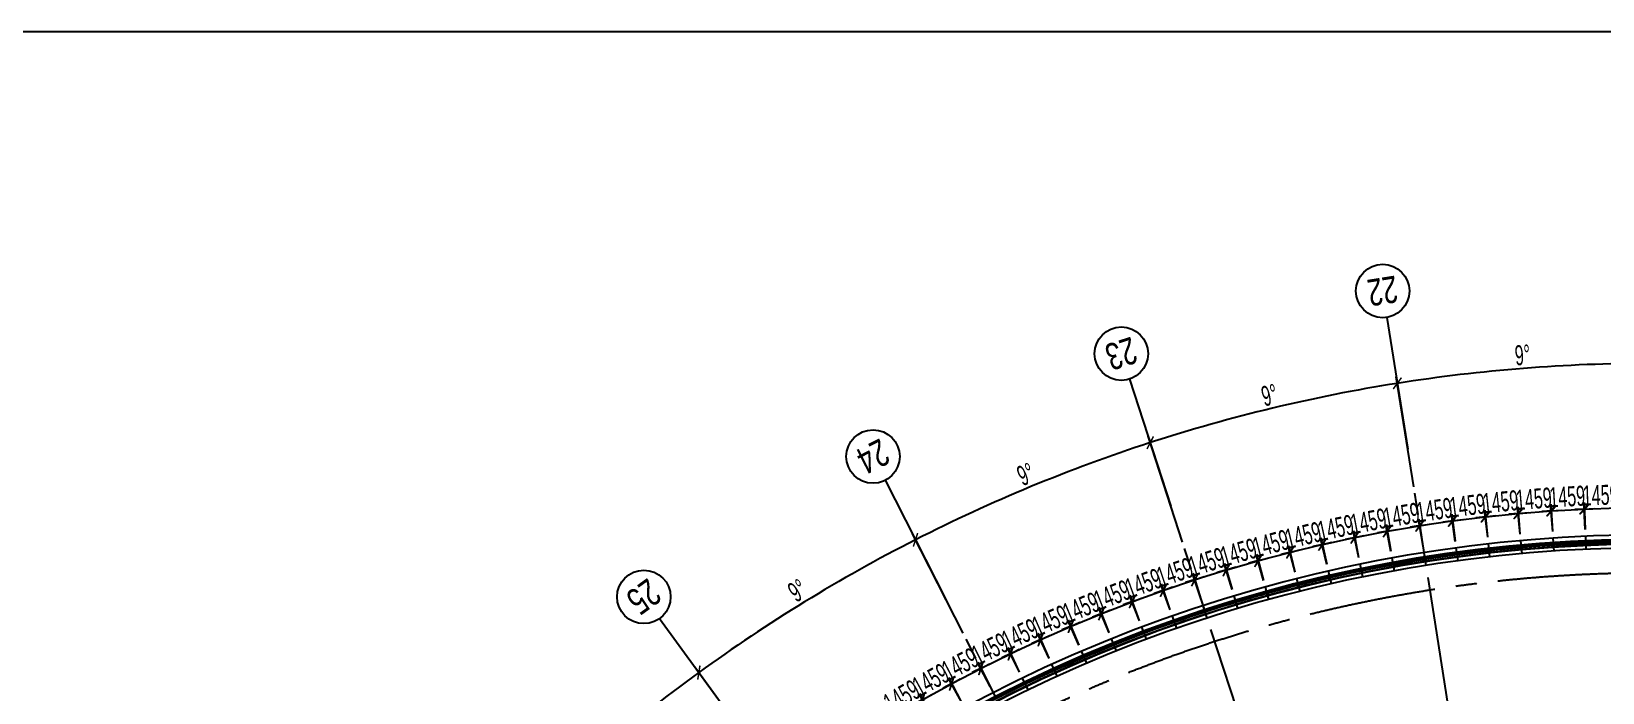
# Model space of a CAD drawing. Extents: x 104132 to 3338343, y -1228862 to 1409848.
# Drawn here: x 1172292 to 1242830, y 154643 to 184338 of the extents above; entities that cross this region are included whole.
import ezdxf
from ezdxf.enums import TextEntityAlignment as Align

# ---------------------------------------------------------------- set-up
doc = ezdxf.new("R2010")
doc.units = 0
doc.linetypes.add('CENTER', pattern=[50.8, 31.75, -6.35, 6.35, -6.35])
doc.linetypes.add('CENTER2', pattern=[28.575, 19.05, -3.175, 3.175, -3.175])
doc.layers.get('0').update_dxf_attribs({"color": 8})
doc.layers.get('Defpoints').update_dxf_attribs({"color": 8})
for name, color, linetype in [('#幕墙线-平面', 8, 'Continuous'), ('#标注', 8, 'Continuous'), ('#轴线', 8, 'CENTER2'), ('A-FLOR-UNDR', 8, 'Continuous'), ('C-SHET-SHBD', 8, 'Continuous'), ('dim', 8, 'Continuous'), ('DOTE', 8, 'CENTER')]:
    doc.layers.add(name, color=color, linetype=linetype)
doc.styles.add('JHZX', font='jrs.shx', dxfattribs={"width": 0.6, "bigfont": 'jhz.shx'})
doc.styles.add('XD2008', font='xd-hzs.shx', dxfattribs={"width": 0.7, "bigfont": 'xd-hztxt.shx'})
doc.dimstyles.new('JZBZ-300', dxfattribs={"dimscale": 300, "dimtxt": 3, "dimasz": 1.5, "dimexe": 1, "dimexo": 1, "dimgap": 0.5, "dimtad": 1, "dimdec": 0, "dimdsep": 46, "dimtxsty": 'JHZX', "dimblk1": 'ARCHTICK', "dimblk2": 'ARCHTICK', "dimsah": 1, "dimcen": 0, "dimclrd": 1, "dimclre": 1, "dimclrt": 2, "dimadec": 3, "dimazin": 2, "dimtfac": 1, "dimtdec": 0, "dimtix": 1, "dimtmove": 0, "dimatfit": 3, "dimfxl": 1, "dimtolj": 1, "dimlwd": -1, "dimlwe": -1, "dimarcsym": 1})

# ---------------------------------------------------------------- blocks, each defined once
blk = doc.blocks.new('_ARCHTICK')
at = {"color": 0, "linetype": 'ByBlock', "const_width": 0.15}
blk.add_lwpolyline([(-0.5, -0.5), (0.5, 0.5)], dxfattribs=at)
blk = doc.blocks.new('*D25')
at = {"layer": '#标注', "color": 1, "ltscale": 300, "transparency": 16777216}
for p, q in [((571468, -79346), (571468, -74346)), ((560830, -80183), (560048, -75245))]:
    blk.add_line(p, q, dxfattribs=at)
blk.add_arc((571468, -147346), 72700, 90, 99, dxfattribs=at)
at = {"layer": 'Defpoints', "color": 0, "ltscale": 300, "transparency": 16777216}
for p in [(567663, -74746), (571468, -79646), (560877, -80479), (571468, -147346)]:
    blk.add_point(p, dxfattribs=at)
at = {"layer": '#标注', "color": 1, "ltscale": 300, "transparency": 16777216, "xscale": 450, "yscale": 450, "zscale": 450}
blk.add_blockref('_ARCHTICK', (571468, -74646), dxfattribs=at)
at = {"layer": '#标注', "color": 1, "ltscale": 300, "transparency": 16777216, "xscale": 450, "yscale": 450, "zscale": 450, "rotation": 189}
blk.add_blockref('_ARCHTICK', (560095, -75541), dxfattribs=at)
at = {"layer": '#标注', "color": 2, "ltscale": 300, "transparency": 16777216, "insert": (565717, -74272), "char_height": 900, "attachment_point": 5, "rotation": 4.5, "style": 'JHZX'}
blk.add_mtext('\\A1;9°', dxfattribs=at)
blk = doc.blocks.new('*D26')
at = {"layer": '#标注', "color": 1, "ltscale": 300, "transparency": 16777216}
for p, q in [((560830, -80183), (560048, -75245)), ((550455, -82674), (548910, -77919))]:
    blk.add_line(p, q, dxfattribs=at)
blk.add_arc((571468, -147346), 72700, 99, 108, dxfattribs=at)
at = {"layer": 'Defpoints', "color": 0, "ltscale": 300, "transparency": 16777216}
for p in [(556353, -76235), (560877, -80479), (550547, -82959), (571468, -147346)]:
    blk.add_point(p, dxfattribs=at)
at = {"layer": '#标注', "color": 1, "ltscale": 300, "transparency": 16777216, "xscale": 450, "yscale": 450, "zscale": 450}
for p, rotation in [((560095, -75541), 8.999999999999936), ((549002, -78204), 198.0000000000012)]:
    blk.add_blockref('_ARCHTICK', p, dxfattribs=dict(at, rotation=rotation))
at = {"layer": '#标注', "color": 2, "ltscale": 300, "transparency": 16777216, "insert": (554356, -76071), "char_height": 900, "attachment_point": 5, "rotation": 13.5, "style": 'JHZX'}
blk.add_mtext('\\A1;9°', dxfattribs=at)
blk = doc.blocks.new('*D27')
at = {"layer": '#标注', "color": 1, "ltscale": 300, "transparency": 16777216}
for p, q in [((550455, -82674), (548910, -77919)), ((540597, -86757), (538327, -82302))]:
    blk.add_line(p, q, dxfattribs=at)
blk.add_arc((571468, -147346), 72700, 108, 117, dxfattribs=at)
at = {"layer": 'Defpoints', "color": 0, "ltscale": 300, "transparency": 16777216}
for p in [(545415, -79475), (550547, -82959), (540733, -87025), (571468, -147346)]:
    blk.add_point(p, dxfattribs=at)
at = {"layer": '#标注', "color": 1, "ltscale": 300, "transparency": 16777216, "xscale": 450, "yscale": 450, "zscale": 450}
for p, rotation in [((549002, -78204), 18.0000000000014), ((538463, -82570), 207.0000000000022)]:
    blk.add_blockref('_ARCHTICK', p, dxfattribs=dict(at, rotation=rotation))
at = {"layer": '#标注', "color": 2, "ltscale": 300, "transparency": 16777216, "insert": (543417, -79626), "char_height": 900, "attachment_point": 5, "rotation": 22.5, "style": 'JHZX'}
blk.add_mtext('\\A1;9°', dxfattribs=at)
blk = doc.blocks.new('*D28')
at = {"layer": '#标注', "color": 1, "ltscale": 300, "transparency": 16777216}
for p, q in [((540597, -86757), (538327, -82302)), ((531498, -92333), (528560, -88288))]:
    blk.add_line(p, q, dxfattribs=at)
blk.add_arc((571468, -147346), 72700, 117, 126, dxfattribs=at)
at = {"layer": 'Defpoints', "color": 0, "ltscale": 300, "transparency": 16777216}
for p in [(535118, -84386), (540733, -87025), (531675, -92575), (571468, -147346)]:
    blk.add_point(p, dxfattribs=at)
at = {"layer": '#标注', "color": 1, "ltscale": 300, "transparency": 16777216, "xscale": 450, "yscale": 450, "zscale": 450}
for p, rotation in [((538463, -82570), 27.00000000000201), ((528736, -88530), 215.9999999999994)]:
    blk.add_blockref('_ARCHTICK', p, dxfattribs=dict(at, rotation=rotation))
at = {"layer": '#标注', "color": 2, "ltscale": 300, "transparency": 16777216, "insert": (533169, -84847), "char_height": 900, "attachment_point": 5, "rotation": 31.5, "style": 'JHZX'}
blk.add_mtext('\\A1;9°', dxfattribs=at)
blk = doc.blocks.new('*D29')
at = {"layer": '#标注', "color": 1, "ltscale": 300, "transparency": 16777216}
for p, q in [((531498, -92333), (528560, -88288)), ((523385, -99263), (519849, -95727))]:
    blk.add_line(p, q, dxfattribs=at)
blk.add_arc((571468, -147346), 72700, 126, 135, dxfattribs=at)
at = {"layer": 'Defpoints', "color": 0, "ltscale": 300, "transparency": 16777216}
for p in [(525716, -90847), (531675, -92575), (523597, -99475), (571468, -147346)]:
    blk.add_point(p, dxfattribs=at)
at = {"layer": '#标注', "color": 1, "ltscale": 300, "transparency": 16777216, "xscale": 450, "yscale": 450, "zscale": 450}
for p, rotation in [((528736, -88530), 35.99999999999944), ((520061, -95939), 224.9999999999997)]:
    blk.add_blockref('_ARCHTICK', p, dxfattribs=dict(at, rotation=rotation))
at = {"layer": '#标注', "color": 2, "ltscale": 300, "transparency": 16777216, "insert": (523863, -91608), "char_height": 900, "attachment_point": 5, "rotation": 40.5, "style": 'JHZX'}
blk.add_mtext('\\A1;9°', dxfattribs=at)
blk = doc.blocks.new('*U1046')
blk.add_line((0, -20), (0, 0))
blk.add_circle((0, -24), 4)
at = {"style": 'JHZX', "width": 0.75}
blk.add_attdef('AXES', text='', height=4, dxfattribs=at).set_placement((0, -24), align=Align.MIDDLE_CENTER)
blk = doc.blocks.new('QWEAFSD')
at = {"layer": '#幕墙线-平面', "ltscale": 300}
for points in [[(165609, 551193), (165543, 551775)], [(167047, 551339), (166995, 551922)], [(168488, 551452), (168449, 552036)], [(169931, 551533), (169905, 552118)], [(161319, 550563), (161215, 551139)], [(162744, 550805), (162653, 551383)], [(164174, 551015), (164096, 551595)], [(157082, 549646), (156939, 550213)], [(158487, 549983), (158357, 550554)], [(159900, 550289), (159783, 550862)], [(155684, 549277), (155529, 549841)], [(152916, 548446), (152735, 549002)], [(154295, 548877), (154127, 549437)], [(151546, 547983), (151353, 548536)], [(148840, 546968), (148622, 547511)], [(150187, 547491), (149982, 548038)], [(147504, 546415), (147274, 546953)], [(146182, 545832), (145940, 546364)], [(144872, 545219), (144619, 545746)]]:
    blk.add_lwpolyline(points, dxfattribs=at)
at = {"layer": 'A-FLOR-UNDR', "ltscale": 5}
for radius, end in [(65000, 202.58664), (64800, 202.00419), (64750, 201.83199), (64600, 201.19687), (64580, 201.09026), (64415, 200.57143)]:
    blk.add_arc((172821, 487183), radius, 322.26362, end, dxfattribs=at)
blk = doc.blocks.new('*D124')
at = {"layer": '#标注', "color": 1, "ltscale": 300, "transparency": 16777216}
for p, q in [((353207, -243267), (354468, -242533)), ((354933, -243333), (354317, -242274)), ((354468, -242533), (354857, -242307)), ((353207, -243267), (352819, -243494)), ((353673, -244067), (353056, -243008))]:
    blk.add_line(p, q, dxfattribs=at)
at = {"layer": 'Defpoints', "color": 0, "ltscale": 300, "transparency": 16777216}
for p in [(354468, -242533), (355084, -243592), (353824, -244326)]:
    blk.add_point(p, dxfattribs=at)
at = {"layer": '#标注', "color": 1, "ltscale": 300, "transparency": 16777216, "xscale": 450, "yscale": 450, "zscale": 450}
for p, rotation in [((354468, -242533), 210.2142857142846), ((353207, -243267), 30.21428571428465)]:
    blk.add_blockref('_ARCHTICK', p, dxfattribs=dict(at, rotation=rotation))
at = {"layer": '#标注', "color": 2, "ltscale": 300, "transparency": 16777216, "insert": (353536, -242382), "char_height": 900, "attachment_point": 5, "rotation": 30.21429, "style": 'JHZX'}
blk.add_mtext('\\A1;1459', dxfattribs=at)
blk = doc.blocks.new('*D125')
at = {"layer": '#标注', "color": 1, "ltscale": 300, "transparency": 16777216}
for p, q in [((354492, -242520), (355768, -241814)), ((356216, -242624), (355623, -241551)), ((355768, -241814), (356162, -241596)), ((354492, -242520), (354098, -242737)), ((354939, -243329), (354347, -242257))]:
    blk.add_line(p, q, dxfattribs=at)
at = {"layer": 'Defpoints', "color": 0, "ltscale": 300, "transparency": 16777216}
for p in [(355768, -241814), (356361, -242886), (355084, -243592)]:
    blk.add_point(p, dxfattribs=at)
at = {"layer": '#标注', "color": 1, "ltscale": 300, "transparency": 16777216, "xscale": 450, "yscale": 450, "zscale": 450}
for p, rotation in [((355768, -241814), 208.9285714285692), ((354492, -242520), 28.92857142856925)]:
    blk.add_blockref('_ARCHTICK', p, dxfattribs=dict(at, rotation=rotation))
at = {"layer": '#标注', "color": 2, "ltscale": 300, "transparency": 16777216, "insert": (354840, -241642), "char_height": 900, "attachment_point": 5, "rotation": 28.92857, "style": 'JHZX'}
blk.add_mtext('\\A1;1459', dxfattribs=at)
blk = doc.blocks.new('*D126')
at = {"layer": '#标注', "color": 1, "ltscale": 300, "transparency": 16777216}
for p, q in [((355793, -241801), (357085, -241124)), ((357514, -241944), (356945, -240859)), ((357085, -241124), (357483, -240916)), ((355793, -241801), (355394, -242010)), ((356222, -242621), (355653, -241535))]:
    blk.add_line(p, q, dxfattribs=at)
at = {"layer": 'Defpoints', "color": 0, "ltscale": 300, "transparency": 16777216}
for p in [(357085, -241124), (357653, -242210), (356361, -242886)]:
    blk.add_point(p, dxfattribs=at)
at = {"layer": '#标注', "color": 1, "ltscale": 300, "transparency": 16777216, "xscale": 450, "yscale": 450, "zscale": 450}
for p, rotation in [((357085, -241124), 207.6428571428563), ((355793, -241801), 27.64285714285633)]:
    blk.add_blockref('_ARCHTICK', p, dxfattribs=dict(at, rotation=rotation))
at = {"layer": '#标注', "color": 2, "ltscale": 300, "transparency": 16777216, "insert": (356160, -240931), "char_height": 900, "attachment_point": 5, "rotation": 27.64286, "style": 'JHZX'}
blk.add_mtext('\\A1;1459', dxfattribs=at)
blk = doc.blocks.new('*D127')
at = {"layer": '#标注', "color": 1, "ltscale": 300, "transparency": 16777216}
for p, q in [((357109, -241112), (358416, -240464)), ((358827, -241293), (358283, -240195)), ((358416, -240464), (358819, -240265)), ((357109, -241112), (356706, -241312)), ((357520, -241941), (356976, -240843))]:
    blk.add_line(p, q, dxfattribs=at)
at = {"layer": 'Defpoints', "color": 0, "ltscale": 300, "transparency": 16777216}
for p in [(358416, -240464), (358960, -241562), (357653, -242210)]:
    blk.add_point(p, dxfattribs=at)
at = {"layer": '#标注', "color": 1, "ltscale": 300, "transparency": 16777216, "xscale": 450, "yscale": 450, "zscale": 450}
for p, rotation in [((358416, -240464), 206.3571428571408), ((357109, -241112), 26.35714285714077)]:
    blk.add_blockref('_ARCHTICK', p, dxfattribs=dict(at, rotation=rotation))
at = {"layer": '#标注', "color": 2, "ltscale": 300, "transparency": 16777216, "insert": (357496, -240250), "char_height": 900, "attachment_point": 5, "rotation": 26.35714, "style": 'JHZX'}
blk.add_mtext('\\A1;1459', dxfattribs=at)
blk = doc.blocks.new('*D128')
at = {"layer": '#标注', "color": 1, "ltscale": 300, "transparency": 16777216}
for p, q in [((360154, -240672), (359635, -239563)), ((359762, -239834), (360170, -239644)), ((358441, -240452), (358033, -240643)), ((358833, -241290), (358314, -240181)), ((358441, -240452), (359762, -239834))]:
    blk.add_line(p, q, dxfattribs=at)
at = {"layer": 'Defpoints', "color": 0, "ltscale": 300, "transparency": 16777216}
for p in [(359762, -239834), (360281, -240944), (358960, -241562)]:
    blk.add_point(p, dxfattribs=at)
at = {"layer": '#标注', "color": 1, "ltscale": 300, "transparency": 16777216, "xscale": 450, "yscale": 450, "zscale": 450}
for p, rotation in [((359762, -239834), 205.0714285714281), ((358441, -240452), 25.07142857142808)]:
    blk.add_blockref('_ARCHTICK', p, dxfattribs=dict(at, rotation=rotation))
at = {"layer": '#标注', "color": 2, "ltscale": 300, "transparency": 16777216, "insert": (358847, -239600), "char_height": 900, "attachment_point": 5, "rotation": 25.07143, "style": 'JHZX'}
blk.add_mtext('\\A1;1459', dxfattribs=at)
blk = doc.blocks.new('*D129')
at = {"layer": '#标注', "color": 1, "ltscale": 300, "transparency": 16777216}
for p, q in [((361495, -240081), (361001, -238960)), ((361122, -239235), (361533, -239053)), ((359787, -239823), (359375, -240004)), ((360160, -240670), (359666, -239548)), ((359787, -239823), (361122, -239235))]:
    blk.add_line(p, q, dxfattribs=at)
at = {"layer": 'Defpoints', "color": 0, "ltscale": 300, "transparency": 16777216}
for p in [(361122, -239235), (361616, -240356), (360281, -240944)]:
    blk.add_point(p, dxfattribs=at)
at = {"layer": '#标注', "color": 1, "ltscale": 300, "transparency": 16777216, "xscale": 450, "yscale": 450, "zscale": 450}
for p, rotation in [((361122, -239235), 203.7857142857125), ((359787, -239823), 23.78571428571253)]:
    blk.add_blockref('_ARCHTICK', p, dxfattribs=dict(at, rotation=rotation))
at = {"layer": '#标注', "color": 2, "ltscale": 300, "transparency": 16777216, "insert": (360212, -238980), "char_height": 900, "attachment_point": 5, "rotation": 23.78571, "style": 'JHZX'}
blk.add_mtext('\\A1;1459', dxfattribs=at)
blk = doc.blocks.new('*D130')
at = {"layer": '#标注', "color": 1, "ltscale": 300, "transparency": 16777216}
for p, q in [((362849, -239521), (362380, -238389)), ((361501, -240079), (361032, -238947)), ((361147, -239224), (362495, -238666)), ((362495, -238666), (362910, -238493)), ((361147, -239224), (360731, -239396))]:
    blk.add_line(p, q, dxfattribs=at)
at = {"layer": 'Defpoints', "color": 0, "ltscale": 300, "transparency": 16777216}
for p in [(362495, -238666), (362963, -239798), (361616, -240356)]:
    blk.add_point(p, dxfattribs=at)
at = {"layer": '#标注', "color": 1, "ltscale": 300, "transparency": 16777216, "xscale": 450, "yscale": 450, "zscale": 450}
for p, rotation in [((362495, -238666), 202.5000000000027), ((361147, -239224), 22.5000000000028)]:
    blk.add_blockref('_ARCHTICK', p, dxfattribs=dict(at, rotation=rotation))
at = {"layer": '#标注', "color": 2, "ltscale": 300, "transparency": 16777216, "insert": (361591, -238390), "char_height": 900, "attachment_point": 5, "rotation": 22.5, "style": 'JHZX'}
blk.add_mtext('\\A1;1459', dxfattribs=at)
blk = doc.blocks.new('*D131')
at = {"layer": '#标注', "color": 1, "ltscale": 300, "transparency": 16777216}
for p, q in [((362855, -239518), (362411, -238376)), ((362520, -238655), (363880, -238128)), ((364215, -238990), (363771, -237848)), ((363880, -238128), (364299, -237965)), ((362520, -238655), (362101, -238818))]:
    blk.add_line(p, q, dxfattribs=at)
at = {"layer": 'Defpoints', "color": 0, "ltscale": 300, "transparency": 16777216}
for p in [(363880, -238128), (362963, -239798), (364323, -239270)]:
    blk.add_point(p, dxfattribs=at)
at = {"layer": '#标注', "color": 1, "ltscale": 300, "transparency": 16777216, "xscale": 450, "yscale": 450, "zscale": 450}
for p, rotation in [((362520, -238655), 21.2142857142882), ((363880, -238128), 201.2142857142882)]:
    blk.add_blockref('_ARCHTICK', p, dxfattribs=dict(at, rotation=rotation))
at = {"layer": '#标注', "color": 2, "ltscale": 300, "transparency": 16777216, "insert": (362983, -237832), "char_height": 900, "attachment_point": 5, "rotation": 21.21429, "style": 'JHZX'}
blk.add_mtext('\\A1;1459', dxfattribs=at)
blk = doc.blocks.new('*D132')
at = {"layer": '#标注', "color": 1, "ltscale": 300, "transparency": 16777216}
for p, q in [((363905, -238118), (365277, -237621)), ((365592, -238491), (365174, -237339)), ((365277, -237621), (365700, -237467)), ((363905, -238118), (363482, -238271)), ((364221, -238988), (363803, -237836))]:
    blk.add_line(p, q, dxfattribs=at)
at = {"layer": 'Defpoints', "color": 0, "ltscale": 300, "transparency": 16777216}
for p in [(365277, -237621), (365694, -238773), (364323, -239270)]:
    blk.add_point(p, dxfattribs=at)
at = {"layer": '#标注', "color": 1, "ltscale": 300, "transparency": 16777216, "xscale": 450, "yscale": 450, "zscale": 450}
for p, rotation in [((365277, -237621), 199.9285714285738), ((363905, -238118), 19.92857142857384)]:
    blk.add_blockref('_ARCHTICK', p, dxfattribs=dict(at, rotation=rotation))
at = {"layer": '#标注', "color": 2, "ltscale": 300, "transparency": 16777216, "insert": (364387, -237305), "char_height": 900, "attachment_point": 5, "rotation": 19.92857, "style": 'JHZX'}
blk.add_mtext('\\A1;1459', dxfattribs=at)
blk = doc.blocks.new('*D133')
at = {"layer": '#标注', "color": 1, "ltscale": 300, "transparency": 16777216}
for p, q in [((366980, -238022), (366589, -236861)), ((366685, -237146), (367111, -237002)), ((365303, -237612), (364876, -237756)), ((365598, -238488), (365207, -237328)), ((365303, -237612), (366685, -237146))]:
    blk.add_line(p, q, dxfattribs=at)
at = {"layer": 'Defpoints', "color": 0, "ltscale": 300, "transparency": 16777216}
for p in [(366685, -237146), (367076, -238306), (365694, -238773)]:
    blk.add_point(p, dxfattribs=at)
at = {"layer": '#标注', "color": 1, "ltscale": 300, "transparency": 16777216, "xscale": 450, "yscale": 450, "zscale": 450}
for p, rotation in [((366685, -237146), 198.6428571428582), ((365303, -237612), 18.64285714285828)]:
    blk.add_blockref('_ARCHTICK', p, dxfattribs=dict(at, rotation=rotation))
at = {"layer": '#标注', "color": 2, "ltscale": 300, "transparency": 16777216, "insert": (365802, -236810), "char_height": 900, "attachment_point": 5, "rotation": 18.64286, "style": 'JHZX'}
blk.add_mtext('\\A1;1459', dxfattribs=at)
blk = doc.blocks.new('*D134')
at = {"layer": '#标注', "color": 1, "ltscale": 300, "transparency": 16777216}
for p, q in [((366987, -238020), (366621, -236851)), ((366711, -237137), (368103, -236702)), ((368379, -237585), (368013, -236416)), ((368103, -236702), (368533, -236568)), ((366711, -237137), (366281, -237271))]:
    blk.add_line(p, q, dxfattribs=at)
at = {"layer": 'Defpoints', "color": 0, "ltscale": 300, "transparency": 16777216}
for p in [(368103, -236702), (367076, -238306), (368469, -237871)]:
    blk.add_point(p, dxfattribs=at)
at = {"layer": '#标注', "color": 1, "ltscale": 300, "transparency": 16777216, "xscale": 450, "yscale": 450, "zscale": 450}
for p, rotation in [((366711, -237137), 17.35714285714543), ((368103, -236702), 197.3571428571454)]:
    blk.add_blockref('_ARCHTICK', p, dxfattribs=dict(at, rotation=rotation))
at = {"layer": '#标注', "color": 2, "ltscale": 300, "transparency": 16777216, "insert": (367228, -236347), "char_height": 900, "attachment_point": 5, "rotation": 17.35714, "style": 'JHZX'}
blk.add_mtext('\\A1;1459', dxfattribs=at)
blk = doc.blocks.new('*D135')
at = {"layer": '#标注', "color": 1, "ltscale": 300, "transparency": 16777216}
for p, q in [((368129, -236694), (369531, -236290)), ((369787, -237179), (369448, -236002)), ((369531, -236290), (369963, -236166)), ((368129, -236694), (367697, -236819)), ((368385, -237583), (368046, -236406))]:
    blk.add_line(p, q, dxfattribs=at)
at = {"layer": 'Defpoints', "color": 0, "ltscale": 300, "transparency": 16777216}
for p in [(369531, -236290), (369870, -237468), (368469, -237871)]:
    blk.add_point(p, dxfattribs=at)
at = {"layer": '#标注', "color": 1, "ltscale": 300, "transparency": 16777216, "xscale": 450, "yscale": 450, "zscale": 450}
for p, rotation in [((369531, -236290), 196.0714285714324), ((368129, -236694), 16.07142857143235)]:
    blk.add_blockref('_ARCHTICK', p, dxfattribs=dict(at, rotation=rotation))
at = {"layer": '#标注', "color": 2, "ltscale": 300, "transparency": 16777216, "insert": (368664, -235916), "char_height": 900, "attachment_point": 5, "rotation": 16.07143, "style": 'JHZX'}
blk.add_mtext('\\A1;1459', dxfattribs=at)
blk = doc.blocks.new('*D136')
at = {"layer": '#标注', "color": 1, "ltscale": 300, "transparency": 16777216}
for p, q in [((369557, -236283), (369122, -236398)), ((369794, -237178), (369481, -235993)), ((369557, -236283), (370968, -235911)), ((371204, -236805), (370891, -235621)), ((370968, -235911), (371403, -235796))]:
    blk.add_line(p, q, dxfattribs=at)
at = {"layer": 'Defpoints', "color": 0, "ltscale": 300, "transparency": 16777216}
for p in [(370968, -235911), (369870, -237468), (371280, -237095)]:
    blk.add_point(p, dxfattribs=at)
at = {"layer": '#标注', "color": 1, "ltscale": 300, "transparency": 16777216, "xscale": 450, "yscale": 450, "zscale": 450}
for p, rotation in [((370968, -235911), 194.7857142857162), ((369557, -236283), 14.78571428571623)]:
    blk.add_blockref('_ARCHTICK', p, dxfattribs=dict(at, rotation=rotation))
at = {"layer": '#标注', "color": 2, "ltscale": 300, "transparency": 16777216, "insert": (370109, -235517), "char_height": 900, "attachment_point": 5, "rotation": 14.78571, "style": 'JHZX'}
blk.add_mtext('\\A1;1459', dxfattribs=at)
blk = doc.blocks.new('*D137')
at = {"layer": '#标注', "color": 1, "ltscale": 300, "transparency": 16777216}
for p, q in [((370994, -235904), (372413, -235563)), ((372629, -236463), (372343, -235272)), ((372413, -235563), (372850, -235458)), ((370994, -235904), (370557, -236009)), ((371210, -236804), (370924, -235612))]:
    blk.add_line(p, q, dxfattribs=at)
at = {"layer": 'Defpoints', "color": 0, "ltscale": 300, "transparency": 16777216}
for p in [(372413, -235563), (372699, -236755), (371280, -237095)]:
    blk.add_point(p, dxfattribs=at)
at = {"layer": '#标注', "color": 1, "ltscale": 300, "transparency": 16777216, "xscale": 450, "yscale": 450, "zscale": 450}
for p, rotation in [((370994, -235904), 13.50000000000363), ((372413, -235563), 193.5000000000036)]:
    blk.add_blockref('_ARCHTICK', p, dxfattribs=dict(at, rotation=rotation))
at = {"layer": '#标注', "color": 2, "ltscale": 300, "transparency": 16777216, "insert": (371563, -235150), "char_height": 900, "attachment_point": 5, "rotation": 13.5, "style": 'JHZX'}
blk.add_mtext('\\A1;1459', dxfattribs=at)
blk = doc.blocks.new('*D138')
at = {"layer": '#标注', "color": 1, "ltscale": 300, "transparency": 16777216}
for p, q in [((372439, -235557), (372000, -235653)), ((372635, -236462), (372376, -235264)), ((372439, -235557), (373865, -235249)), ((374061, -236153), (373801, -234956)), ((373865, -235249), (374305, -235154))]:
    blk.add_line(p, q, dxfattribs=at)
at = {"layer": 'Defpoints', "color": 0, "ltscale": 300, "transparency": 16777216}
for p in [(373865, -235249), (372699, -236755), (374124, -236446)]:
    blk.add_point(p, dxfattribs=at)
at = {"layer": '#标注', "color": 1, "ltscale": 300, "transparency": 16777216, "xscale": 450, "yscale": 450, "zscale": 450}
for p, rotation in [((372439, -235557), 12.21428571429111), ((373865, -235249), 192.2142857142911)]:
    blk.add_blockref('_ARCHTICK', p, dxfattribs=dict(at, rotation=rotation))
at = {"layer": '#标注', "color": 2, "ltscale": 300, "transparency": 16777216, "insert": (373025, -234817), "char_height": 900, "attachment_point": 5, "rotation": 12.21429, "style": 'JHZX'}
blk.add_mtext('\\A1;1459', dxfattribs=at)
blk = doc.blocks.new('*D139')
at = {"layer": '#标注', "color": 1, "ltscale": 300, "transparency": 16777216}
for p, q in [((375499, -235875), (375267, -234672)), ((375324, -234967), (375766, -234881)), ((373892, -235243), (373450, -235329)), ((374067, -236152), (373835, -234949)), ((373892, -235243), (375324, -234967))]:
    blk.add_line(p, q, dxfattribs=at)
at = {"layer": 'Defpoints', "color": 0, "ltscale": 300, "transparency": 16777216}
for p in [(375324, -234967), (375556, -236170), (374124, -236446)]:
    blk.add_point(p, dxfattribs=at)
at = {"layer": '#标注', "color": 1, "ltscale": 300, "transparency": 16777216, "xscale": 450, "yscale": 450, "zscale": 450}
for p, rotation in [((375324, -234967), 190.9285714285751), ((373892, -235243), 10.92857142857507)]:
    blk.add_blockref('_ARCHTICK', p, dxfattribs=dict(at, rotation=rotation))
at = {"layer": '#标注', "color": 2, "ltscale": 300, "transparency": 16777216, "insert": (374494, -234516), "char_height": 900, "attachment_point": 5, "rotation": 10.92857, "style": 'JHZX'}
blk.add_mtext('\\A1;1459', dxfattribs=at)
blk = doc.blocks.new('*D140')
at = {"layer": '#标注', "color": 1, "ltscale": 300, "transparency": 16777216}
for p, q in [((375506, -235874), (375301, -234666)), ((375351, -234962), (376789, -234717)), ((376944, -235630), (376739, -234422)), ((376789, -234717), (377233, -234642)), ((375351, -234962), (374907, -235037))]:
    blk.add_line(p, q, dxfattribs=at)
at = {"layer": 'Defpoints', "color": 0, "ltscale": 300, "transparency": 16777216}
for p in [(376789, -234717), (375556, -236170), (376994, -235925)]:
    blk.add_point(p, dxfattribs=at)
at = {"layer": '#标注', "color": 1, "ltscale": 300, "transparency": 16777216, "xscale": 450, "yscale": 450, "zscale": 450}
for p, rotation in [((375351, -234962), 9.642857142862704), ((376789, -234717), 189.6428571428627)]:
    blk.add_blockref('_ARCHTICK', p, dxfattribs=dict(at, rotation=rotation))
at = {"layer": '#标注', "color": 2, "ltscale": 300, "transparency": 16777216, "insert": (375970, -234248), "char_height": 900, "attachment_point": 5, "rotation": 9.64286, "style": 'JHZX'}
blk.add_mtext('\\A1;1459', dxfattribs=at)
blk = doc.blocks.new('*D141')
at = {"layer": '#标注', "color": 1, "ltscale": 300, "transparency": 16777216}
for p, q in [((376816, -234713), (376371, -234779)), ((376951, -235629), (376773, -234416)), ((376816, -234713), (378259, -234501)), ((378394, -235417), (378216, -234204)), ((378259, -234501), (378704, -234436))]:
    blk.add_line(p, q, dxfattribs=at)
at = {"layer": 'Defpoints', "color": 0, "ltscale": 300, "transparency": 16777216}
for p in [(378259, -234501), (376994, -235925), (378437, -235713)]:
    blk.add_point(p, dxfattribs=at)
at = {"layer": '#标注', "color": 1, "ltscale": 300, "transparency": 16777216, "xscale": 450, "yscale": 450, "zscale": 450}
for p, rotation in [((376816, -234713), 8.357142857149382), ((378259, -234501), 188.3571428571494)]:
    blk.add_blockref('_ARCHTICK', p, dxfattribs=dict(at, rotation=rotation))
at = {"layer": '#标注', "color": 2, "ltscale": 300, "transparency": 16777216, "insert": (377450, -234014), "char_height": 900, "attachment_point": 5, "rotation": 8.35714, "style": 'JHZX'}
blk.add_mtext('\\A1;1459', dxfattribs=at)
blk = doc.blocks.new('*D142')
at = {"layer": '#标注', "color": 1, "ltscale": 300, "transparency": 16777216}
for p, q in [((379848, -235236), (379697, -234020)), ((378286, -234497), (377840, -234553)), ((378400, -235416), (378250, -234200)), ((378286, -234497), (379734, -234318)), ((379734, -234318), (380181, -234263))]:
    blk.add_line(p, q, dxfattribs=at)
at = {"layer": 'Defpoints', "color": 0, "ltscale": 300, "transparency": 16777216}
for p in [(379734, -234318), (379885, -235534), (378437, -235713)]:
    blk.add_point(p, dxfattribs=at)
at = {"layer": '#标注', "color": 1, "ltscale": 300, "transparency": 16777216, "xscale": 450, "yscale": 450, "zscale": 450}
for p, rotation in [((379734, -234318), 187.071428571433), ((378286, -234497), 7.071428571432943)]:
    blk.add_blockref('_ARCHTICK', p, dxfattribs=dict(at, rotation=rotation))
at = {"layer": '#标注', "color": 2, "ltscale": 300, "transparency": 16777216, "insert": (378936, -233812), "char_height": 900, "attachment_point": 5, "rotation": 7.07143, "style": 'JHZX'}
blk.add_mtext('\\A1;1459', dxfattribs=at)
blk = doc.blocks.new('*D143')
at = {"layer": '#标注', "color": 1, "ltscale": 300, "transparency": 16777216}
for p, q in [((379855, -235235), (379731, -234016)), ((379761, -234315), (381212, -234168)), ((381306, -235088), (381182, -233869)), ((381212, -234168), (381660, -234122)), ((379761, -234315), (379314, -234360))]:
    blk.add_line(p, q, dxfattribs=at)
at = {"layer": 'Defpoints', "color": 0, "ltscale": 300, "transparency": 16777216}
for p in [(381212, -234168), (379885, -235534), (381336, -235387)]:
    blk.add_point(p, dxfattribs=at)
at = {"layer": '#标注', "color": 1, "ltscale": 300, "transparency": 16777216, "xscale": 450, "yscale": 450, "zscale": 450}
for p, rotation in [((379761, -234315), 5.785714285719941), ((381212, -234168), 185.7857142857199)]:
    blk.add_blockref('_ARCHTICK', p, dxfattribs=dict(at, rotation=rotation))
at = {"layer": '#标注', "color": 2, "ltscale": 300, "transparency": 16777216, "insert": (380426, -233644), "char_height": 900, "attachment_point": 5, "rotation": 5.78571, "style": 'JHZX'}
blk.add_mtext('\\A1;1459', dxfattribs=at)
blk = doc.blocks.new('*D144')
at = {"layer": '#标注', "color": 1, "ltscale": 300, "transparency": 16777216}
for p, q in [((381240, -234165), (380791, -234201)), ((381312, -235088), (381216, -233866)), ((381240, -234165), (382694, -234051)), ((382766, -234973), (382670, -233752)), ((382694, -234051), (383142, -234016))]:
    blk.add_line(p, q, dxfattribs=at)
at = {"layer": 'Defpoints', "color": 0, "ltscale": 300, "transparency": 16777216}
for p in [(382694, -234051), (381336, -235387), (382790, -235272)]:
    blk.add_point(p, dxfattribs=at)
at = {"layer": '#标注', "color": 1, "ltscale": 300, "transparency": 16777216, "xscale": 450, "yscale": 450, "zscale": 450}
for p, rotation in [((381240, -234165), 4.500000000006779), ((382694, -234051), 184.5000000000068)]:
    blk.add_blockref('_ARCHTICK', p, dxfattribs=dict(at, rotation=rotation))
at = {"layer": '#标注', "color": 2, "ltscale": 300, "transparency": 16777216, "insert": (381920, -233510), "char_height": 900, "attachment_point": 5, "rotation": 4.5, "style": 'JHZX'}
blk.add_mtext('\\A1;1459', dxfattribs=at)
blk = doc.blocks.new('*D145')
at = {"layer": '#标注', "color": 1, "ltscale": 300, "transparency": 16777216}
for p, q in [((382721, -234049), (382272, -234074)), ((382773, -234973), (382704, -233750)), ((382721, -234049), (384178, -233967)), ((384229, -234891), (384161, -233668)), ((384178, -233967), (384627, -233942))]:
    blk.add_line(p, q, dxfattribs=at)
at = {"layer": 'Defpoints', "color": 0, "ltscale": 300, "transparency": 16777216}
for p in [(384178, -233967), (382790, -235272), (384246, -235191)]:
    blk.add_point(p, dxfattribs=at)
at = {"layer": '#标注', "color": 1, "ltscale": 300, "transparency": 16777216, "xscale": 450, "yscale": 450, "zscale": 450}
for p, rotation in [((382721, -234049), 3.214285714292977), ((384178, -233967), 183.214285714293)]:
    blk.add_blockref('_ARCHTICK', p, dxfattribs=dict(at, rotation=rotation))
at = {"layer": '#标注', "color": 2, "ltscale": 300, "transparency": 16777216, "insert": (383416, -233409), "char_height": 900, "attachment_point": 5, "rotation": 3.21429, "style": 'JHZX'}
blk.add_mtext('\\A1;1459', dxfattribs=at)
blk = doc.blocks.new('*D146')
at = {"layer": '#标注', "color": 1, "ltscale": 300, "transparency": 16777216}
for p, q in [((384205, -233966), (383755, -233981)), ((384236, -234891), (384195, -233666)), ((384205, -233966), (385663, -233917)), ((385694, -234842), (385653, -233617)), ((385663, -233917), (386113, -233902))]:
    blk.add_line(p, q, dxfattribs=at)
at = {"layer": 'Defpoints', "color": 0, "ltscale": 300, "transparency": 16777216}
for p in [(385663, -233917), (384246, -235191), (385704, -235142)]:
    blk.add_point(p, dxfattribs=at)
at = {"layer": '#标注', "color": 1, "ltscale": 300, "transparency": 16777216, "xscale": 450, "yscale": 450, "zscale": 450}
for p, rotation in [((384205, -233966), 1.928571428579815), ((385663, -233917), 181.9285714285798)]:
    blk.add_blockref('_ARCHTICK', p, dxfattribs=dict(at, rotation=rotation))
at = {"layer": '#标注', "color": 2, "ltscale": 300, "transparency": 16777216, "insert": (384914, -233342), "char_height": 900, "attachment_point": 5, "rotation": 1.92857, "style": 'JHZX'}
blk.add_mtext('\\A1;1459', dxfattribs=at)
blk = doc.blocks.new('A3文本框')
at = {"layer": 'Defpoints', "ltscale": 500}
blk.add_lwpolyline([(10, -10), (-420, -10), (-420, 297), (10, 297)], close=True, dxfattribs=at)
at = {"layer": 'C-SHET-SHBD', "style": 'XD2008', "width": 0.7}
for tag, height, p in [('子项名称', 4.5, (-37.49, 35.41)), ('图名', 4.5, (-37.49, 24.27)), ('比例', 3, (-56.3, 8.25)), ('MQJD-01', 3, (-13.24, 2.27))]:
    blk.add_attdef(tag, text='', height=height, dxfattribs=at).set_placement(p, align=Align.CENTER)
blk = doc.blocks.new('轴网20240313')
at = {"layer": '#标注', "ltscale": 300}
blk.add_circle((571467.9, -147345.9), 64700, dxfattribs=at)
at = {"layer": '#轴线', "ltscale": 300}
for p, q in [((569074.4, -132234.3), (560877.2, -80479.4)), ((566739.9, -132794.7), (550547.4, -82959.4)), ((564521.8, -133713.5), (540732.7, -87024.7))]:
    blk.add_line(p, q, dxfattribs=at)
for radius in [64700, 63300]:
    blk.add_circle((571467.9, -147345.9), radius, dxfattribs=at)
at = {"layer": '#标注'}
for p, xscale, yscale, zscale, rotation, values in [((560564.4, -78504), 300.0000000000004, 300.0000000000004, 300.0000000000004, 188.999999999987, {'AXES': '22'}), ((549929.4, -81057.3), 300, 300, 300, 197.9999999999869, {'AXES': '23'}), ((539824.7, -85242.7), 300.0000000000002, 300.0000000000002, 300.0000000000002, 206.9999999999867, {'AXES': '24'}), ((530499.2, -90957.4), 300, 300, 300, 215.9999999999867, {'AXES': '25'})]:
    blk.add_blockref('*U1046', p, dxfattribs=dict(at, xscale=xscale, yscale=yscale, zscale=zscale, rotation=rotation)).add_auto_attribs(values)
at = {"layer": '#标注', "ltscale": 300}
for base, p1, p2, picture, middle in [((567663, -74745.5), (571467.9, -79645.9), (560877.2, -80479.4), '*D25', (565716.8, -74271.9)), ((556352.7, -76234.6), (560877.2, -80479.4), (550547.4, -82959.4), '*D26', (554356.3, -76071.2)), ((545414.5, -79474.6), (550547.4, -82959.4), (540732.7, -87024.7), '*D27', (543417.2, -79625.5)), ((535117.9, -84385.8), (540732.7, -87024.7), (531674.8, -92575.4), '*D28', (533168.7, -84847.4)), ((525716.3, -90847.4), (531674.8, -92575.4), (523596.7, -99474.8), '*D29', (523863.3, -91608.1))]:
    dim = blk.add_angular_dim_3p(base=base, center=(571467.9, -147345.9), p1=p1, p2=p2, dimstyle='JZBZ-300', dxfattribs=at)
    dim.commit()
    dim.dimension.update_dxf_attribs({"geometry": picture, "text_midpoint": middle})
blk = doc.blocks.new('WQEDSF')
at = {"layer": '#标注', "ltscale": 300}
for p1, p2, picture, middle in [((382790, -235272.4), (384246.3, -235190.6), '*D145', (383415.8, -233409.1)), ((384246.3, -235190.6), (385704, -235141.5), '*D146', (384913.7, -233341.8)), ((375556.3, -236169.7), (376994.2, -235925.4), '*D140', (375969.5, -234248.1)), ((376994.2, -235925.4), (378437.3, -235713.4), '*D141', (377450.5, -234013.5)), ((378437.3, -235713.4), (379884.8, -235533.9), '*D142', (378936.4, -233812.3)), ((379884.8, -235533.9), (381335.9, -235386.8), '*D143', (380426.4, -233644.4)), ((381335.9, -235386.8), (382790, -235272.4), '*D144', (381919.8, -233510)), ((372698.6, -236754.9), (374124.2, -236446.3), '*D138', (373025.2, -234816.6)), ((374124.2, -236446.3), (375556.3, -236169.7), '*D139', (374494.2, -234515.8)), ((369870.1, -237467.6), (371280.4, -237095.4), '*D136', (370109.4, -235516.6)), ((371280.4, -237095.4), (372698.6, -236754.9), '*D137', (371563.4, -235150.3)), ((367076.4, -238306.5), (368468.5, -237871.4), '*D134', (367227.9, -236346.8)), ((368468.5, -237871.4), (369870.1, -237467.6), '*D135', (368664, -235915.5)), ((364323.1, -239269.9), (365694.3, -238772.8), '*D132', (364386.6, -237305.3)), ((365694.3, -238772.8), (367076.4, -238306.5), '*D133', (365801.9, -236810.1)), ((362963.4, -239797.7), (364323.1, -239269.9), '*D131', (362982.8, -237832.2)), ((361615.9, -240355.9), (362963.4, -239797.7), '*D130', (361591.1, -238390.4)), ((360281.2, -240944.1), (361615.9, -240355.9), '*D129', (360212.4, -238979.8)), ((357653.1, -242209.7), (358960, -241562.2), '*D127', (357496.2, -240250.4)), ((358960, -241562.2), (360281.2, -240944.1), '*D128', (358847.2, -239599.9)), ((356361, -242886.5), (357653.1, -242209.7), '*D126', (356160.2, -240931.2)), ((355084.4, -243592), (356361, -242886.5), '*D125', (354839.8, -241641.7)), ((353824, -244326), (355084.4, -243592), '*D124', (353535.7, -242381.7))]:
    dim = blk.add_aligned_dim(p1=p1, p2=p2, distance=1225.3, dimstyle='JZBZ-300', dxfattribs=at)
    dim.commit()
    dim.dimension.update_dxf_attribs({"geometry": picture, "text_midpoint": middle})

msp = doc.modelspace()

# ---------------------------------------------------------------- block references
at = {"layer": '#幕墙线-平面'}
for name, p in [('QWEAFSD', (1072166, -390456)), ('WQEDSF', (857825, 396853))]:
    msp.add_blockref(name, p, dxfattribs=at)
at = {"layer": 'dim', "xscale": 600, "yscale": 600, "zscale": 600}
msp.add_blockref('A3文本框', (1388132, 6138), dxfattribs=at)
at = {"layer": 'DOTE'}
msp.add_blockref('轴网20240313', (673520, 244073), dxfattribs=at)

doc.saveas('drawing.dxf')
